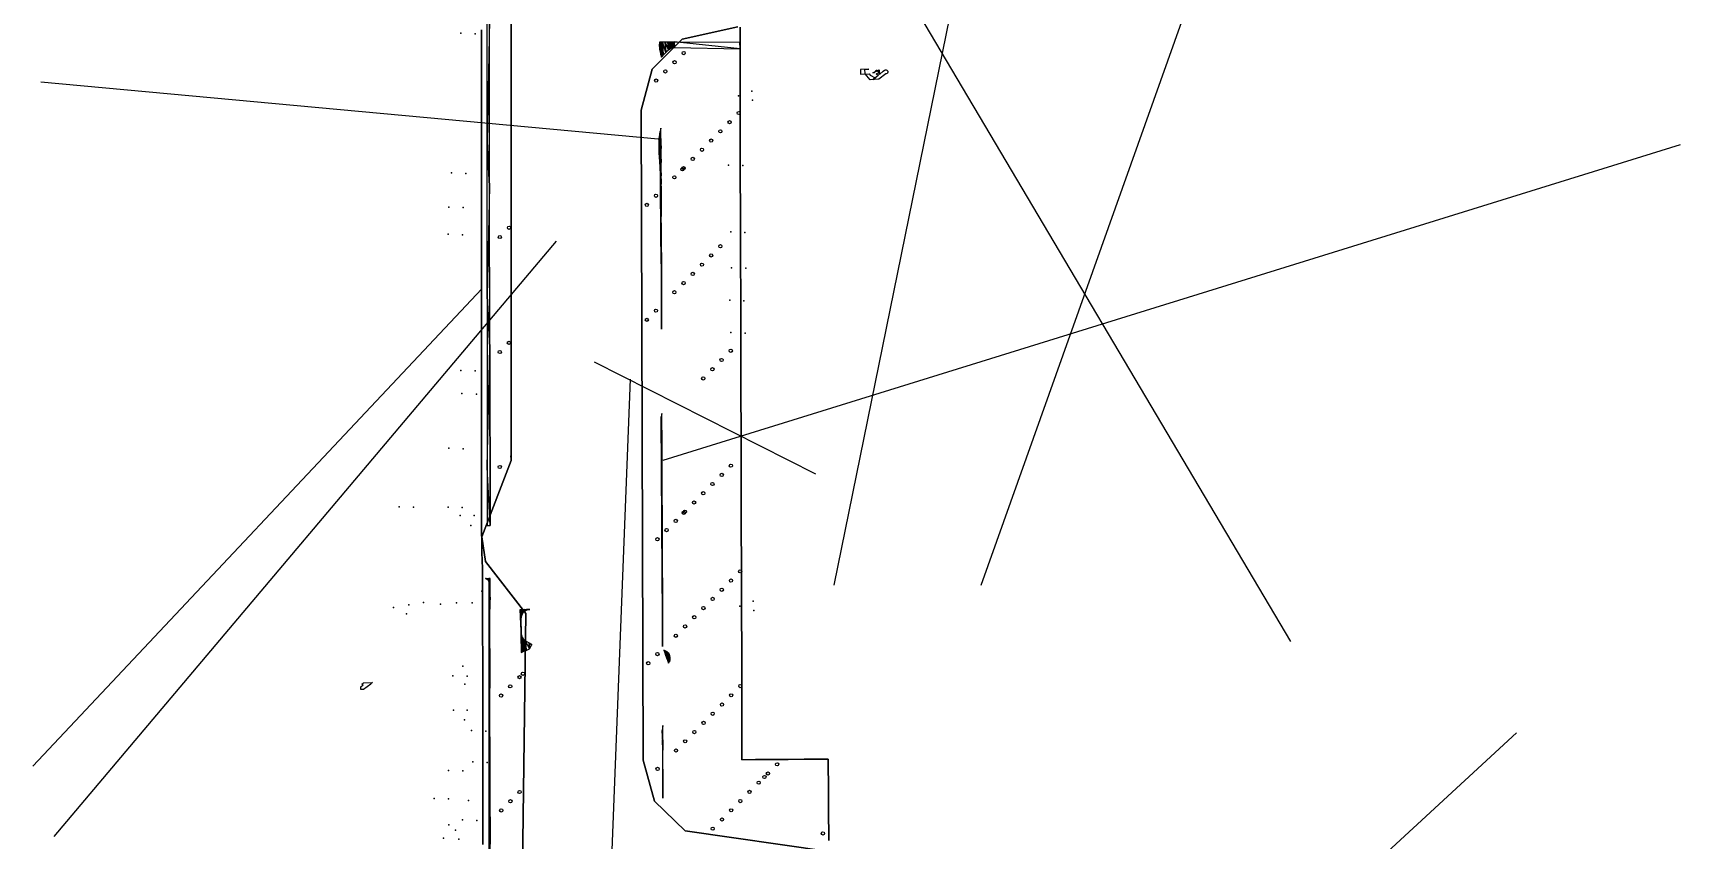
# Model space of a CAD drawing. Header units: metres. Extents: x 4 to 261, y 19 to 641.
# Drawn here: x 58.1 to 260.8, y 387.6 to 486.9 of the extents above; entities that cross this region are included whole.
import ezdxf

# ---------------------------------------------------------------- set-up
doc = ezdxf.new("R2010")
doc.units = ezdxf.units.M
for name, color, linetype in [('BOUNDARY', 7, 'Continuous'), ('BUILDING', 7, 'Continuous'), ('ELECTR_CABLE', 7, 'Continuous'), ('ELECTR_CABLE_COMM', 7, 'Continuous'), ('HEAT', 7, 'Continuous'), ('ROAD', 7, 'Continuous'), ('SEWER', 7, 'Continuous'), ('SIDEWALK_PATH', 7, 'Continuous'), ('TREE', 7, 'Continuous'), ('WATER_PIPELINE', 7, 'Continuous')]:
    doc.layers.add(name, color=color, linetype=linetype)

# ---------------------------------------------------------------- blocks, each defined once
blk = doc.blocks.new('СПИРЕЯ_СЕРАЯ')
blk.add_circle((0, 0), 0.2)
blk = doc.blocks.new('ДЕРЕН_FLAVIRAMEA')
blk.add_circle((0, 0), 0.2)
blk = doc.blocks.new('ДЕРЕН_SIBIRICA')
blk.add_circle((0, 0), 0.2)
blk = doc.blocks.new('BEREZA')
blk.add_circle((0, 0), 0.2)
blk = doc.blocks.new('МИСКАНТУС_КИТАЙСКИЙ')
blk.add_circle((0, 0), 0.2)

msp = doc.modelspace()

# ---------------------------------------------------------------- linework, layer by layer
at = {"layer": 'BOUNDARY'}
for points in [[(113.3, 487.24), (113.3, 486.81), (113.3, 485.81), (113.3, 483.82), (113.3, 482.82), (113.3, 480.82), (113.3, 479.82), (113.3, 477.84), (113.3, 476.84), (113.3, 474.84), (113.3, 473.85), (113.3, 471.85), (113.3, 470.85), (113.3, 469.22), (113.3, 469.22), (113.3, 468.85), (113.3, 467.86), (113.3, 465.86), (113.3, 464.86), (113.3, 462.86), (113.3, 461.88), (113.3, 459.87), (113.3, 458.87), (113.29, 456.87), (113.29, 455.89), (113.29, 453.89), (113.29, 452.89), (113.29, 450.9), (113.29, 449.9), (113.29, 447.9), (113.29, 446.9), (113.29, 444.91), (113.29, 443.91), (113.29, 441.91), (113.29, 440.91), (113.29, 438.93), (113.29, 437.92), (113.29, 435.92), (113.29, 434.92), (113.29, 432.94), (113.29, 431.94), (113.29, 429.94), (113.29, 428.94), (113.29, 426.95), (113.29, 425.95), (113.33, 423.95), (113.36, 422.95), (113.41, 420.96), (113.44, 419.96), (113.44, 419.83), (113.44, 419.83), (113.44, 417.96), (113.44, 416.98), (113.44, 414.98), (113.44, 413.97), (113.44, 411.97), (113.45, 410.99), (113.45, 408.99), (113.45, 407.99), (113.45, 405.99), (113.45, 405), (113.45, 403), (113.45, 402), (113.45, 400), (113.45, 399.01), (113.47, 397.01), (113.47, 396.01), (113.47, 394.03), (113.47, 393.03), (113.47, 391.02), (113.47, 390.02), (113.47, 388.04), (113.47, 387.04)], [(156.04, 387.5), (156.04, 388.5), (156.02, 390.5), (156.02, 391.49), (156.01, 393.49), (156.01, 394.49), (155.99, 396.49), (155.99, 397.48), (155.99, 397.52), (155.99, 397.52), (154.02, 397.51), (153.02, 397.51), (151.03, 397.49), (150.03, 397.49), (148.03, 397.48), (147.03, 397.48), (145.36, 397.46), (145.36, 397.46), (145.36, 397.79), (145.36, 398.79), (145.36, 400.78), (145.36, 401.78), (145.34, 403.78), (145.34, 404.78), (145.34, 406.76), (145.34, 407.76), (145.33, 409.76), (145.33, 410.76), (145.33, 412.75), (145.31, 413.75), (145.31, 415.75), (145.31, 416.74), (145.3, 418.74), (145.3, 419.74), (145.3, 421.74), (145.3, 422.72), (145.28, 424.73), (145.28, 425.73), (145.28, 427.73), (145.28, 428.71), (145.27, 430.71), (145.27, 431.71), (145.27, 433.71), (145.27, 434.7), (145.25, 436.7), (145.25, 437.7), (145.25, 439.69), (145.24, 440.69), (145.24, 442.69), (145.24, 443.69), (145.22, 445.67), (145.22, 446.67), (145.22, 448.68), (145.22, 449.68), (145.21, 451.66), (145.21, 452.66), (145.21, 454.66), (145.21, 455.66), (145.19, 457.65), (145.19, 458.65), (145.19, 460.65), (145.18, 461.65), (145.18, 463.64), (145.18, 464.64), (145.18, 466.64), (145.16, 467.64), (145.16, 469.62), (145.16, 470.63), (145.15, 472.63), (145.15, 473.63), (145.15, 475.61), (145.15, 476.61), (145.14, 478.61), (145.14, 479.61), (145.14, 481.6), (145.14, 482.6), (145.12, 484.6), (145.12, 485.59), (145.12, 485.74), (145.12, 485.74), (145.12, 487.59)]]:
    msp.add_lwpolyline(points, dxfattribs=at)
at = {"layer": 'BUILDING'}
for points in [[(162.2, 481.17), (161.16, 481.11), (160.51, 481.84), (160.48, 482.39), (160.99, 482.42), (159.95, 482.36), (159.96, 481.81), (161.01, 481.85), (161.13, 481.66), (161.74, 481.33), (161.5, 481.12), (162.17, 481.72), (161.98, 481.82), (161.92, 481.87), (161.92, 481.87), (161.87, 481.82), (161.87, 481.82), (161.92, 481.78), (161.92, 481.78), (161.98, 481.79), (161.98, 481.79), (162.07, 481.84), (162.07, 481.84), (162.11, 481.87), (162.11, 481.87), (162.17, 481.96), (162.17, 481.96), (162.16, 482.08), (162.16, 482.08), (162.1, 482.2), (162.1, 482.2), (162.01, 482.23), (162.01, 482.23), (161.9, 482.23), (161.9, 482.23), (161.8, 482.18), (161.8, 482.18), (161.75, 482.14), (161.75, 482.14), (161.71, 482.05), (161.71, 482.05), (161.62, 481.97), (161.62, 481.97), (161.47, 481.96), (162.25, 482.32), (162.28, 481.76), (162.28, 481.76), (162.75, 482.18), (162.75, 482.18), (162.9, 482.27), (162.9, 482.27), (163.01, 482.32), (163.01, 482.32), (163.1, 482.32), (163.1, 482.32), (163.2, 482.29), (163.2, 482.29), (163.25, 482.26), (163.25, 482.26), (163.31, 482.17), (163.31, 482.17), (163.32, 482.02), (163.32, 482.02), (163.28, 481.93), (163.28, 481.93), (163.22, 481.88), (163.22, 481.88), (163.13, 481.84), (163.13, 481.84), (163.07, 481.84)], [(98.73, 406.67), (98.58, 406.75), (98.62, 406.78), (98.68, 406.82), (98.73, 406.91), (98.83, 406.91), (99.88, 406.97), (99.73, 406.84), (99.68, 406.76), (98.76, 406.11), (98.45, 406.09), (98.45, 406.42)]]:
    msp.add_lwpolyline(points, close=True, dxfattribs=at)
at = {"layer": 'ELECTR_CABLE'}
msp.add_line((240.68, 400.77), (144.39, 312.02), dxfattribs=at)
at = {"layer": 'ELECTR_CABLE_COMM'}
for p, q in [((260.82, 473.12), (135.61, 434.28)), ((60.69, 388), (122.55, 461.24)), ((113.36, 455.37), (58.09, 396.68))]:
    msp.add_line(p, q, dxfattribs=at)
at = {"layer": 'GROUND'}
for points in [[(116.94, 498.58), (116.97, 434.28), (113.35, 424.86), (113.79, 421.85), (118.76, 415.45), (118.2, 371.87)], [(113.47, 387.04), (113.47, 388.04), (113.47, 390.02), (113.47, 391.02), (113.47, 393.03), (113.47, 394.03), (113.47, 396.01), (113.47, 397.01), (113.45, 399.01), (113.45, 400), (113.45, 402), (113.45, 403), (113.45, 405), (113.45, 405.99), (113.45, 407.99), (113.45, 408.99), (113.45, 410.99), (113.44, 411.97), (113.44, 413.97), (113.44, 414.98), (113.44, 416.98), (113.44, 417.96), (113.44, 419.83), (113.44, 419.96), (113.41, 420.96), (113.36, 422.95), (113.33, 423.95), (113.29, 425.95), (113.29, 426.95), (113.29, 428.94), (113.29, 429.94), (113.29, 431.94), (113.29, 432.94), (113.29, 434.92), (113.29, 435.92), (113.29, 437.92), (113.29, 438.93), (113.29, 440.91), (113.29, 441.91), (113.29, 443.91), (113.29, 444.91), (113.29, 446.9), (113.29, 447.9), (113.29, 449.9), (113.29, 450.9), (113.29, 452.89), (113.29, 453.89), (113.29, 455.89), (113.29, 456.87), (113.3, 458.87), (113.3, 459.87), (113.3, 461.88), (113.3, 462.86), (113.3, 464.86), (113.3, 465.86), (113.3, 467.86), (113.3, 468.85), (113.3, 469.22), (113.3, 470.85), (113.3, 471.85), (113.3, 473.85), (113.3, 474.84), (113.3, 476.84), (113.3, 477.84), (113.3, 479.82), (113.3, 480.82), (113.3, 482.82), (113.3, 483.82), (113.3, 485.81), (113.3, 486.81), (113.3, 487.24)], [(156.04, 386.15), (138.35, 388.69), (134.6, 392.35), (133.22, 397.39), (132.97, 477.37), (134.31, 482.41), (138.01, 486.09), (144.85, 487.62)], [(145.12, 487.59), (145.12, 485.74), (145.12, 485.59), (145.12, 484.6), (145.14, 482.6), (145.14, 481.6), (145.14, 479.61), (145.14, 478.61), (145.15, 476.61), (145.15, 475.61), (145.15, 473.63), (145.15, 472.63), (145.16, 470.63), (145.16, 469.62), (145.16, 467.64), (145.18, 466.64), (145.18, 464.64), (145.18, 463.64), (145.18, 461.65), (145.19, 460.65), (145.19, 458.65), (145.19, 457.65), (145.21, 455.66), (145.21, 454.66), (145.21, 452.66), (145.21, 451.66), (145.22, 449.68), (145.22, 448.68), (145.22, 446.67), (145.22, 445.67), (145.24, 443.69), (145.24, 442.69), (145.24, 440.69), (145.25, 439.69), (145.25, 437.7), (145.25, 436.7), (145.27, 434.7), (145.27, 433.71), (145.27, 431.71), (145.27, 430.71), (145.28, 428.71), (145.28, 427.73), (145.28, 425.73), (145.28, 424.73), (145.3, 422.72), (145.3, 421.74), (145.3, 419.74), (145.3, 418.74), (145.31, 416.74), (145.31, 415.75), (145.31, 413.75), (145.33, 412.75), (145.33, 410.76), (145.33, 409.76), (145.34, 407.76), (145.34, 406.76), (145.34, 404.78), (145.34, 403.78), (145.36, 401.78), (145.36, 400.78), (145.36, 398.79), (145.36, 397.79), (145.36, 397.46), (147.03, 397.48), (148.03, 397.48), (150.03, 397.49), (151.03, 397.49), (153.02, 397.51), (154.02, 397.51), (155.99, 397.52), (155.99, 397.48), (155.99, 396.49), (156.01, 394.49), (156.01, 393.49), (156.02, 391.49), (156.02, 390.5), (156.04, 388.5), (156.04, 387.5)]]:
    msp.add_lwpolyline(points, dxfattribs=at)
at = {"layer": 'HEAT'}
msp.add_line((59.06, 480.87), (135.05, 473.83), dxfattribs=at)
at = {"layer": 'ROAD'}
for points in [[(118.2, 371.87), (118.76, 415.45), (113.79, 421.85), (113.35, 424.86), (116.97, 434.28), (116.94, 498.58)], [(144.85, 487.62), (138.01, 486.09), (134.31, 482.41), (132.97, 477.37), (133.22, 397.39), (134.6, 392.35), (138.35, 388.69), (156.04, 386.15)]]:
    msp.add_lwpolyline(points, dxfattribs=at)
msp.add_lwpolyline([(116.85, 434.77), (116.85, 434.77), (116.94, 434.77)], close=True, dxfattribs=at)
at = {"layer": 'SEWER'}
for p, q in [((156.69, 418.92), (176.44, 515.68)), ((208.72, 514.2), (174.76, 418.88)), ((126.34, 307.09), (131.64, 444.29))]:
    msp.add_line(p, q, dxfattribs=at)
at = {"layer": 'SIDEWALK_PATH'}
for points in [[(114, 493.86), (114.27, 488.44), (114.27, 488.44), (114, 473.52), (114, 473.52), (114, 493.86), (114.27, 488.44), (114, 473.52), (114, 473.52), (114.27, 468), (114.27, 468), (114.27, 488.44)], [(135.3, 484.62), (135.25, 485.78), (135.25, 485.78), (135.22, 485.48), (135.22, 485.48), (135.3, 484.62)], [(135.3, 484.62), (135.25, 484.85), (135.25, 484.85), (135.22, 485.48), (135.22, 485.48), (135.3, 484.62), (135.25, 484.85), (135.22, 485.48), (135.22, 485.48), (135.22, 485.45), (135.22, 485.45), (135.25, 484.85)], [(135.31, 485.78), (135.38, 484.18), (135.38, 484.18), (135.25, 485.78), (135.25, 485.78), (135.31, 485.78), (135.38, 484.18), (135.25, 485.78), (135.25, 485.78), (135.3, 484.62), (135.3, 484.62), (135.38, 484.18)], [(135.37, 485.78), (135.47, 483.87), (135.47, 483.87), (135.31, 485.78), (135.31, 485.78), (135.37, 485.78), (135.47, 483.87), (135.31, 485.78), (135.31, 485.78), (135.38, 484.18), (135.38, 484.18), (135.47, 483.87)], [(135.47, 485.78), (135.56, 484.02), (135.56, 484.02), (135.37, 485.78), (135.37, 485.78), (135.47, 485.78), (135.56, 484.02), (135.37, 485.78), (135.37, 485.78), (135.47, 483.87), (135.47, 483.87), (135.56, 484.02)], [(135.59, 485.78), (135.67, 484.14), (135.67, 484.14), (135.47, 485.78), (135.47, 485.78), (135.59, 485.78), (135.67, 484.14), (135.47, 485.78), (135.47, 485.78), (135.56, 484.02), (135.56, 484.02), (135.67, 484.14)], [(135.91, 485.78), (135.98, 484.45), (135.98, 484.45), (135.59, 485.78), (135.59, 485.78), (135.91, 485.78), (135.98, 484.45), (135.59, 485.78), (135.59, 485.78), (135.67, 484.14), (135.67, 484.14), (135.98, 484.45)], [(135.92, 485.78), (136, 484.47), (136, 484.47), (135.91, 485.78), (135.91, 485.78), (135.92, 485.78), (136, 484.47), (135.91, 485.78), (135.91, 485.78), (135.98, 484.45), (135.98, 484.45), (136, 484.47)], [(136.25, 485.78), (136.3, 484.77), (136.3, 484.77), (135.92, 485.78), (135.92, 485.78), (136.25, 485.78), (136.3, 484.77), (135.92, 485.78), (135.92, 485.78), (136, 484.47), (136, 484.47), (136.3, 484.77)], [(136.39, 485.78), (136.43, 484.87), (136.43, 484.87), (136.25, 485.78), (136.25, 485.78), (136.39, 485.78), (136.43, 484.87), (136.25, 485.78), (136.25, 485.78), (136.3, 484.77), (136.3, 484.77), (136.43, 484.87)], [(136.52, 485.78), (136.56, 484.96), (136.56, 484.96), (136.39, 485.78), (136.39, 485.78), (136.52, 485.78), (136.56, 484.96), (136.39, 485.78), (136.39, 485.78), (136.43, 484.87), (136.43, 484.87), (136.56, 484.96)], [(136.68, 485.78), (136.73, 485.02), (136.73, 485.02), (136.52, 485.78), (136.52, 485.78), (136.68, 485.78), (136.73, 485.02), (136.52, 485.78), (136.52, 485.78), (136.56, 484.96), (136.56, 484.96), (136.73, 485.02)], [(136.85, 485.78), (136.88, 485.05), (136.88, 485.05), (136.68, 485.78), (136.68, 485.78), (136.85, 485.78), (136.88, 485.05), (136.68, 485.78), (136.68, 485.78), (136.73, 485.02), (136.73, 485.02), (136.88, 485.05)], [(137.01, 485.78), (137.06, 485.06), (137.06, 485.06), (136.85, 485.78), (136.85, 485.78), (137.01, 485.78), (137.06, 485.06), (136.85, 485.78), (136.85, 485.78), (136.88, 485.05), (136.88, 485.05), (137.06, 485.06)], [(145.08, 485.74), (145.12, 484.93), (145.12, 484.93), (137.01, 485.78), (137.01, 485.78), (145.08, 485.74), (145.12, 484.93), (137.01, 485.78), (137.01, 485.78), (137.06, 485.06), (137.06, 485.06), (145.12, 484.93)], [(145.12, 485.74), (145.08, 485.74), (145.08, 485.74), (145.12, 484.93), (145.12, 484.93), (145.12, 485.74)], [(135.3, 474.76), (135.4, 472.64), (135.4, 472.64), (135.24, 474.37), (135.24, 474.37), (135.3, 474.76), (135.4, 472.64), (135.24, 474.37), (135.24, 474.37), (135.4, 470.91), (135.4, 470.91), (135.4, 472.64)], [(135.38, 475.15), (135.3, 474.76), (135.3, 474.76), (135.4, 472.64), (135.4, 472.64), (135.38, 475.15)], [(114, 473.52), (114.27, 468), (114.27, 468), (114, 454.53), (114, 454.53), (114, 473.52), (114.27, 468), (114, 454.53), (114, 454.53), (114.32, 448.18), (114.32, 448.18), (114.27, 468)], [(135.16, 473.45), (135.31, 470.22), (135.31, 470.22), (135.15, 473.12), (135.15, 473.12), (135.16, 473.45), (135.31, 470.22), (135.15, 473.12), (135.15, 473.12), (135.24, 471.21), (135.24, 471.21), (135.31, 470.22)], [(135.15, 473.12), (135.24, 471.21), (135.24, 471.21), (135.15, 473.01), (135.15, 473.01), (135.15, 473.12), (135.24, 471.21), (135.15, 473.01), (135.15, 473.01), (135.22, 471.33), (135.22, 471.33), (135.24, 471.21)], [(135.15, 473.01), (135.22, 471.33), (135.22, 471.33), (135.15, 472.6), (135.15, 472.6), (135.15, 473.01), (135.22, 471.33), (135.15, 472.6), (135.15, 472.6), (135.18, 471.85), (135.18, 471.85), (135.22, 471.33)], [(135.15, 472.6), (135.15, 472.58), (135.15, 472.58), (135.18, 471.85), (135.18, 471.85), (135.15, 472.6), (135.15, 472.58), (135.18, 471.85), (135.18, 471.85), (135.15, 472.58), (135.18, 471.85), (135.15, 472.58), (135.15, 472.58), (135.15, 472.25), (135.15, 472.25), (135.18, 471.85)], [(135.18, 473.87), (135.41, 469.3), (135.41, 469.3), (135.16, 473.57), (135.16, 473.57), (135.18, 473.87), (135.41, 469.3), (135.16, 473.57), (135.16, 473.57), (135.41, 468.49), (135.41, 468.49), (135.41, 469.3)], [(135.16, 473.57), (135.41, 468.49), (135.41, 468.49), (135.16, 473.45), (135.16, 473.45), (135.16, 473.57), (135.41, 468.49), (135.16, 473.45), (135.16, 473.45), (135.41, 468.25), (135.41, 468.25), (135.41, 468.49)], [(135.24, 474.37), (135.4, 470.91), (135.4, 470.91), (135.18, 473.87), (135.18, 473.87), (135.24, 474.37), (135.4, 470.91), (135.18, 473.87), (135.18, 473.87), (135.41, 469.3), (135.41, 469.3), (135.4, 470.91)], [(135.31, 470.22), (135.41, 468.25), (135.41, 468.25), (135.32, 469.49), (135.32, 469.49), (135.31, 470.22), (135.41, 468.25), (135.32, 469.49), (135.32, 469.49), (135.41, 467.56), (135.41, 467.56), (135.41, 468.25)], [(135.32, 469.49), (135.41, 467.56), (135.41, 467.56), (135.37, 460.93), (135.37, 460.93), (135.32, 469.49), (135.41, 467.56), (135.37, 460.93), (135.37, 460.93), (135.44, 459.53), (135.44, 459.53), (135.41, 467.56)], [(135.44, 459.53), (135.37, 460.93), (135.37, 460.93), (135.44, 450.92), (135.44, 450.92), (135.44, 459.53)], [(135.44, 459.53), (135.46, 450.42), (135.46, 450.42), (135.44, 450.92), (135.44, 450.92), (135.44, 459.53), (135.46, 450.42), (135.44, 450.92), (135.44, 450.92), (135.44, 450.48), (135.44, 450.48), (135.46, 450.42)], [(114.32, 448.18), (114, 454.53), (114, 454.53), (114, 433.46), (114, 433.46), (114.32, 448.18)], [(114.32, 448.18), (114.36, 426.28), (114.36, 426.28), (114, 433.46), (114, 433.46), (114.32, 448.18), (114.36, 426.28), (114, 433.46), (114, 433.46), (114, 426.25), (114, 426.25), (114.36, 426.28)], [(135.49, 440.06), (135.4, 439.63), (135.4, 439.63), (135.5, 437.48), (135.5, 437.48), (135.49, 440.06)], [(135.4, 439.63), (135.5, 437.48), (135.5, 437.48), (135.55, 420.17), (135.55, 420.17), (135.4, 439.63), (135.5, 437.48), (135.55, 420.17), (135.55, 420.17), (135.58, 419.56), (135.58, 419.56), (135.5, 437.48)], [(113.79, 419.74), (113.79, 419.74), (113.79, 419.74), (113.88, 419.71), (113.88, 419.71), (113.79, 419.74), (113.79, 419.74), (113.88, 419.71), (113.88, 419.71), (113.88, 419.74), (113.88, 419.74), (113.79, 419.74)], [(113.97, 419.74), (113.97, 419.66), (113.97, 419.66), (113.88, 419.74), (113.88, 419.74), (113.97, 419.74), (113.97, 419.66), (113.88, 419.74), (113.88, 419.74), (113.88, 419.71), (113.88, 419.71), (113.97, 419.66)], [(114.05, 419.74), (114.05, 419.62), (114.05, 419.62), (113.97, 419.74), (113.97, 419.74), (114.05, 419.74), (114.05, 419.62), (113.97, 419.74), (113.97, 419.74), (113.97, 419.66), (113.97, 419.66), (114.05, 419.62)], [(114.11, 419.74), (114.11, 419.56), (114.11, 419.56), (114.05, 419.74), (114.05, 419.74), (114.11, 419.74), (114.11, 419.56), (114.05, 419.74), (114.05, 419.74), (114.05, 419.62), (114.05, 419.62), (114.11, 419.56)], [(114.15, 419.74), (114.17, 419.48), (114.17, 419.48), (114.11, 419.74), (114.11, 419.74), (114.15, 419.74), (114.17, 419.48), (114.11, 419.74), (114.11, 419.74), (114.11, 419.56), (114.11, 419.56), (114.17, 419.48)], [(114.18, 419.74), (114.2, 419.39), (114.2, 419.39), (114.15, 419.74), (114.15, 419.74), (114.18, 419.74), (114.2, 419.39), (114.15, 419.74), (114.15, 419.74), (114.17, 419.48), (114.17, 419.48), (114.2, 419.39)], [(114.21, 419.74), (114.23, 419.31), (114.23, 419.31), (114.18, 419.74), (114.18, 419.74), (114.21, 419.74), (114.23, 419.31), (114.18, 419.74), (114.18, 419.74), (114.2, 419.39), (114.2, 419.39), (114.23, 419.31)], [(114.35, 419.74), (114.21, 419.74), (114.21, 419.74), (114.35, 417.11), (114.35, 417.11), (114.35, 419.74)], [(114.21, 419.74), (114.23, 419.22), (114.23, 419.22), (114.21, 419.74), (114.23, 419.22), (114.21, 419.74), (114.21, 419.74), (114.23, 419.31), (114.23, 419.31), (114.23, 419.22)], [(135.55, 420.17), (135.58, 419.56), (135.58, 419.56), (135.56, 415.6), (135.56, 415.6), (135.55, 420.17), (135.58, 419.56), (135.56, 415.6), (135.56, 415.6), (135.59, 415.18), (135.59, 415.18), (135.58, 419.56)], [(114.23, 419.22), (114.35, 417.11), (114.35, 417.11), (114.23, 419.14), (114.23, 419.14), (114.23, 419.22), (114.35, 417.11), (114.23, 419.14), (114.23, 419.14), (114.33, 417.04), (114.33, 417.04), (114.35, 417.11)], [(114.23, 419.14), (114.33, 417.04), (114.33, 417.04), (114.23, 412.66), (114.23, 412.66), (114.23, 419.14), (114.33, 417.04), (114.23, 412.66), (114.23, 412.66), (114.33, 410.67), (114.33, 410.67), (114.33, 417.04)], [(118.15, 415.93), (118.2, 414.9), (118.2, 414.9), (118.08, 415.93), (118.08, 415.93), (118.15, 415.93), (118.2, 414.9), (118.08, 415.93), (118.08, 415.93), (118.2, 413.48), (118.2, 413.48), (118.2, 414.9)], [(118.08, 415.93), (118.2, 413.48), (118.2, 413.48), (118.11, 415.02), (118.11, 415.02), (118.08, 415.93), (118.2, 413.48), (118.11, 415.02), (118.11, 415.02), (118.2, 412.99), (118.2, 412.99), (118.2, 413.48)], [(118.18, 415.93), (118.23, 415.11), (118.23, 415.11), (118.15, 415.93), (118.15, 415.93), (118.18, 415.93), (118.23, 415.11), (118.15, 415.93), (118.15, 415.93), (118.2, 414.9), (118.2, 414.9), (118.23, 415.11)], [(118.24, 415.93), (118.29, 415.3), (118.29, 415.3), (118.18, 415.93), (118.18, 415.93), (118.24, 415.93), (118.29, 415.3), (118.18, 415.93), (118.18, 415.93), (118.23, 415.11), (118.23, 415.11), (118.29, 415.3)], [(118.35, 415.93), (118.38, 415.48), (118.38, 415.48), (118.24, 415.93), (118.24, 415.93), (118.35, 415.93), (118.38, 415.48), (118.24, 415.93), (118.24, 415.93), (118.29, 415.3), (118.29, 415.3), (118.38, 415.48)], [(118.5, 415.95), (118.51, 415.63), (118.51, 415.63), (118.35, 415.93), (118.35, 415.93), (118.5, 415.95), (118.51, 415.63), (118.35, 415.93), (118.35, 415.93), (118.38, 415.48), (118.38, 415.48), (118.51, 415.63)], [(118.65, 415.95), (118.66, 415.77), (118.66, 415.77), (118.5, 415.95), (118.5, 415.95), (118.65, 415.95), (118.66, 415.77), (118.5, 415.95), (118.5, 415.95), (118.51, 415.63), (118.51, 415.63), (118.66, 415.77)], [(118.84, 415.95), (118.84, 415.87), (118.84, 415.87), (118.65, 415.95), (118.65, 415.95), (118.84, 415.95), (118.84, 415.87), (118.65, 415.95), (118.65, 415.95), (118.66, 415.77), (118.66, 415.77), (118.84, 415.87)], [(119.03, 415.95), (119.03, 415.93), (119.03, 415.93), (118.84, 415.95), (118.84, 415.95), (119.03, 415.95), (119.03, 415.93), (118.84, 415.95), (118.84, 415.95), (118.84, 415.87), (118.84, 415.87), (119.03, 415.93)], [(119.24, 415.95), (119.03, 415.95), (119.03, 415.95), (119.03, 415.93), (119.03, 415.93), (119.24, 415.95)], [(135.59, 415.18), (135.56, 415.6), (135.56, 415.6), (135.59, 411.38), (135.59, 411.38), (135.59, 415.18)], [(118.32, 410.7), (118.11, 415.02), (118.11, 415.02), (118.2, 410.66), (118.2, 410.66), (118.32, 410.7)], [(114.23, 412.66), (114.33, 410.67), (114.33, 410.67), (114.23, 392.95), (114.23, 392.95), (114.23, 412.66), (114.33, 410.67), (114.23, 392.95), (114.23, 392.95), (114.38, 389.93), (114.38, 389.93), (114.33, 410.67)], [(118.2, 412.99), (118.2, 412.99), (118.2, 412.99), (118.32, 410.7), (118.32, 410.7), (118.2, 412.99), (118.2, 412.99), (118.32, 410.7), (118.32, 410.7), (118.21, 412.81), (118.21, 412.81), (118.2, 412.99)], [(118.27, 412.63), (118.36, 410.73), (118.36, 410.73), (118.21, 412.81), (118.21, 412.81), (118.27, 412.63), (118.36, 410.73), (118.21, 412.81), (118.21, 412.81), (118.32, 410.7), (118.32, 410.7), (118.36, 410.73)], [(118.35, 412.47), (118.42, 410.76), (118.42, 410.76), (118.27, 412.63), (118.27, 412.63), (118.35, 412.47), (118.42, 410.76), (118.27, 412.63), (118.27, 412.63), (118.36, 410.73), (118.36, 410.73), (118.42, 410.76)], [(118.45, 412.32), (118.53, 410.79), (118.53, 410.79), (118.35, 412.47), (118.35, 412.47), (118.45, 412.32), (118.53, 410.79), (118.35, 412.47), (118.35, 412.47), (118.42, 410.76), (118.42, 410.76), (118.53, 410.79)], [(118.57, 412.2), (118.65, 410.85), (118.65, 410.85), (118.45, 412.32), (118.45, 412.32), (118.57, 412.2), (118.65, 410.85), (118.45, 412.32), (118.45, 412.32), (118.53, 410.79), (118.53, 410.79), (118.65, 410.85)], [(118.72, 412.09), (118.78, 410.91), (118.78, 410.91), (118.57, 412.2), (118.57, 412.2), (118.72, 412.09), (118.78, 410.91), (118.57, 412.2), (118.57, 412.2), (118.65, 410.85), (118.65, 410.85), (118.78, 410.91)], [(119.17, 411.84), (119.2, 411.11), (119.2, 411.11), (118.72, 412.09), (118.72, 412.09), (119.17, 411.84), (119.2, 411.11), (118.72, 412.09), (118.72, 412.09), (118.78, 410.91), (118.78, 410.91), (119.2, 411.11)], [(119.45, 411.68), (119.45, 411.54), (119.45, 411.54), (119.17, 411.84), (119.17, 411.84), (119.45, 411.68), (119.45, 411.54), (119.17, 411.84), (119.17, 411.84), (119.2, 411.11), (119.2, 411.11), (119.45, 411.54)], [(119.51, 411.63), (119.45, 411.68), (119.45, 411.68), (119.45, 411.54), (119.45, 411.54), (119.51, 411.63)], [(136.13, 409.93), (135.95, 410.41), (135.95, 410.41), (135.92, 410.87), (135.92, 410.87), (136.13, 409.93), (135.95, 410.41), (135.92, 410.87), (135.92, 410.87), (135.74, 410.94), (135.74, 410.94), (135.95, 410.41)], [(136.13, 409.93), (136.09, 410.76), (136.09, 410.76), (135.92, 410.87), (135.92, 410.87), (136.13, 409.93)], [(136.1, 410.76), (136.13, 409.91), (136.13, 409.91), (136.09, 410.76), (136.09, 410.76), (136.1, 410.76), (136.13, 409.91), (136.09, 410.76), (136.09, 410.76), (136.13, 409.93), (136.13, 409.93), (136.13, 409.91)], [(136.25, 410.63), (136.31, 409.39), (136.31, 409.39), (136.1, 410.76), (136.1, 410.76), (136.25, 410.63), (136.31, 409.39), (136.1, 410.76), (136.1, 410.76), (136.13, 409.91), (136.13, 409.91), (136.31, 409.39)], [(136.27, 410.6), (136.33, 409.33), (136.33, 409.33), (136.25, 410.63), (136.25, 410.63), (136.27, 410.6), (136.33, 409.33), (136.25, 410.63), (136.25, 410.63), (136.31, 409.39), (136.31, 409.39), (136.33, 409.33)], [(136.37, 410.47), (136.42, 409.48), (136.42, 409.48), (136.27, 410.6), (136.27, 410.6), (136.37, 410.47), (136.42, 409.48), (136.27, 410.6), (136.27, 410.6), (136.33, 409.33), (136.33, 409.33), (136.42, 409.48)], [(136.39, 410.44), (136.43, 409.5), (136.43, 409.5), (136.37, 410.47), (136.37, 410.47), (136.39, 410.44), (136.43, 409.5), (136.37, 410.47), (136.37, 410.47), (136.42, 409.48), (136.42, 409.48), (136.43, 409.5)], [(136.44, 410.29), (136.47, 409.67), (136.47, 409.67), (136.39, 410.44), (136.39, 410.44), (136.44, 410.29), (136.47, 409.67), (136.39, 410.44), (136.39, 410.44), (136.43, 409.5), (136.43, 409.5), (136.47, 409.67)], [(136.46, 410.24), (136.49, 409.69), (136.49, 409.69), (136.44, 410.29), (136.44, 410.29), (136.46, 410.24), (136.49, 409.69), (136.44, 410.29), (136.44, 410.29), (136.47, 409.67), (136.47, 409.67), (136.49, 409.69)], [(136.5, 410.09), (136.5, 409.87), (136.5, 409.87), (136.46, 410.24), (136.46, 410.24), (136.5, 410.09), (136.5, 409.87), (136.46, 410.24), (136.46, 410.24), (136.49, 409.69), (136.49, 409.69), (136.5, 409.87)], [(136.52, 409.88), (136.5, 410.09), (136.5, 410.09), (136.5, 409.87), (136.5, 409.87), (136.52, 409.88)], [(135.62, 401.67), (135.55, 401.03), (135.55, 401.03), (135.62, 399.57), (135.62, 399.57), (135.62, 401.67)], [(135.62, 399.57), (135.55, 401.03), (135.55, 401.03), (135.56, 399.89), (135.56, 399.89), (135.62, 399.57)], [(135.62, 399.57), (135.62, 398.63), (135.62, 398.63), (135.56, 399.89), (135.56, 399.89), (135.62, 399.57), (135.62, 398.63), (135.56, 399.89), (135.56, 399.89), (135.64, 392.71), (135.64, 392.71), (135.62, 398.63)], [(114.23, 392.95), (114.38, 389.93), (114.38, 389.93), (114.23, 372.54), (114.23, 372.54), (114.23, 392.95), (114.38, 389.93), (114.23, 372.54), (114.23, 372.54), (114.38, 369.42), (114.38, 369.42), (114.38, 389.93)]]:
    msp.add_lwpolyline(points, close=True, dxfattribs=at)
at = {"layer": 'TREE'}
for p in [(110.75, 486.83), (112.51, 486.76), (144.93, 479.13), (146.56, 479.71), (146.65, 478.59), (143.69, 470.61), (145.46, 470.54), (109.61, 469.64), (111.37, 469.57), (109.29, 465.44), (111.06, 465.38), (143.98, 462.38), (145.73, 462.3), (109.2, 462.1), (110.97, 462.03), (144.07, 457.98), (145.84, 457.91), (143.85, 453.98), (145.61, 453.91), (143.98, 450.02), (145.75, 449.95), (110.74, 445.35), (112.51, 445.28), (110.9, 442.49), (112.67, 442.43), (109.28, 435.77), (111.05, 435.71), (103.17, 428.58), (104.92, 428.51), (109.18, 428.53), (110.94, 428.47), (110.66, 427.52), (111.97, 426.27), (112.42, 427.5), (113.33, 418.18), (102.48, 416.2), (104.36, 416.49), (106.15, 416.8), (108.27, 416.59), (110.23, 416.76), (112.16, 416.74), (145.1, 416.35), (146.72, 416.97), (146.82, 415.8), (104.06, 415.42), (109.76, 407.79), (111.02, 408.98), (111.55, 407.74), (111.25, 406.74), (109.84, 403.56), (111.55, 403.56), (111.23, 402.36), (112.08, 401.04), (113.85, 400.98), (109.25, 396.13), (111.02, 396.07), (112.25, 397.19), (114, 397.13), (107.48, 392.7), (109.24, 392.63), (111.71, 392.45), (113.46, 392.38), (109.29, 389.43), (110.98, 390.04), (112.73, 389.97), (108.63, 387.81), (110.1, 388.8), (110.52, 387.69)]:
    msp.add_point(p, dxfattribs=at)
at = {"layer": 'WATER_PIPELINE'}
for p, q in [((212.93, 412.01), (158.29, 504.15)), ((127.16, 446.41), (154.42, 432.64))]:
    msp.add_line(p, q, dxfattribs=at)

# ---------------------------------------------------------------- block references
at = {"layer": 'BUSH'}
for name, p in [('МИСКАНТУС_КИТАЙСКИЙ', (138.19, 484.39)), ('МИСКАНТУС_КИТАЙСКИЙ', (137.06, 483.26)), ('МИСКАНТУС_КИТАЙСКИЙ', (134.8, 481)), ('МИСКАНТУС_КИТАЙСКИЙ', (135.93, 482.13)), ('ДЕРЕН_SIBIRICA', (144.96, 477.02)), ('ДЕРЕН_FLAVIRAMEA', (142.7, 474.76)), ('ДЕРЕН_SIBIRICA', (143.83, 475.89)), ('ДЕРЕН_FLAVIRAMEA', (140.44, 472.5)), ('ДЕРЕН_FLAVIRAMEA', (141.57, 473.63)), ('МИСКАНТУС_КИТАЙСКИЙ', (138.18, 470.23)), ('ДЕРЕН_FLAVIRAMEA', (139.31, 471.37)), ('МИСКАНТУС_КИТАЙСКИЙ', (137.04, 469.1)), ('МИСКАНТУС_КИТАЙСКИЙ', (134.78, 466.84)), ('МИСКАНТУС_КИТАЙСКИЙ', (133.65, 465.71)), ('СПИРЕЯ_СЕРАЯ', (116.7, 462.9)), ('СПИРЕЯ_СЕРАЯ', (115.56, 461.76)), ('ДЕРЕН_SIBIRICA', (142.7, 460.62)), ('ДЕРЕН_FLAVIRAMEA', (140.44, 458.36)), ('ДЕРЕН_SIBIRICA', (141.57, 459.49)), ('ДЕРЕН_FLAVIRAMEA', (138.18, 456.09)), ('ДЕРЕН_FLAVIRAMEA', (139.31, 457.22)), ('ДЕРЕН_FLAVIRAMEA', (137.04, 454.96)), ('МИСКАНТУС_КИТАЙСКИЙ', (134.78, 452.7)), ('МИСКАНТУС_КИТАЙСКИЙ', (133.65, 451.57)), ('СПИРЕЯ_СЕРАЯ', (116.68, 448.74)), ('СПИРЕЯ_СЕРАЯ', (115.55, 447.61)), ('ДЕРЕН_SIBIRICA', (142.85, 446.63)), ('ДЕРЕН_SIBIRICA', (143.98, 447.76)), ('ДЕРЕН_FLAVIRAMEA', (140.59, 444.36)), ('ДЕРЕН_SIBIRICA', (141.72, 445.49)), ('МИСКАНТУС_КИТАЙСКИЙ', (115.55, 433.47)), ('СПИРЕЯ_СЕРАЯ', (142.87, 432.5)), ('СПИРЕЯ_СЕРАЯ', (144, 433.63)), ('СПИРЕЯ_СЕРАЯ', (140.6, 430.24)), ('СПИРЕЯ_СЕРАЯ', (141.73, 431.37)), ('ДЕРЕН_SIBIRICA', (138.34, 427.97)), ('ДЕРЕН_SIBIRICA', (139.47, 429.1)), ('ДЕРЕН_SIBIRICA', (136.08, 425.71)), ('ДЕРЕН_SIBIRICA', (137.21, 426.84)), ('ДЕРЕН_FLAVIRAMEA', (134.95, 424.58)), ('МИСКАНТУС_КИТАЙСКИЙ', (144.01, 419.5)), ('МИСКАНТУС_КИТАЙСКИЙ', (145.14, 420.63)), ('МИСКАНТУС_КИТАЙСКИЙ', (142.88, 418.37)), ('СПИРЕЯ_СЕРАЯ', (140.62, 416.11)), ('МИСКАНТУС_КИТАЙСКИЙ', (141.75, 417.24)), ('СПИРЕЯ_СЕРАЯ', (138.36, 413.85)), ('СПИРЕЯ_СЕРАЯ', (139.49, 414.98)), ('СПИРЕЯ_СЕРАЯ', (137.22, 412.71)), ('ДЕРЕН_SIBIRICA', (133.83, 409.32)), ('СПИРЕЯ_СЕРАЯ', (134.96, 410.45)), ('ДЕРЕН_FLAVIRAMEA', (117.98, 407.61)), ('ДЕРЕН_FLAVIRAMEA', (115.71, 405.35)), ('ДЕРЕН_FLAVIRAMEA', (116.84, 406.48)), ('ДЕРЕН_FLAVIRAMEA', (144.03, 405.38)), ('ДЕРЕН_FLAVIRAMEA', (145.16, 406.51)), ('ДЕРЕН_FLAVIRAMEA', (142.9, 404.24)), ('МИСКАНТУС_КИТАЙСКИЙ', (140.63, 401.98)), ('ДЕРЕН_FLAVIRAMEA', (141.76, 403.11)), ('МИСКАНТУС_КИТАЙСКИЙ', (138.37, 399.72)), ('МИСКАНТУС_КИТАЙСКИЙ', (139.5, 400.85)), ('МИСКАНТУС_КИТАЙСКИЙ', (137.24, 398.59)), ('СПИРЕЯ_СЕРАЯ', (134.98, 396.32)), ('ДЕРЕН_SIBIRICA', (148.55, 395.76)), ('СПИРЕЯ_СЕРАЯ', (149.68, 396.89)), ('ДЕРЕН_SIBIRICA', (117.99, 393.48)), ('ДЕРЕН_SIBIRICA', (146.29, 393.5)), ('ДЕРЕН_SIBIRICA', (147.42, 394.63)), ('ДЕРЕН_SIBIRICA', (115.73, 391.22)), ('ДЕРЕН_SIBIRICA', (116.86, 392.35)), ('ДЕРЕН_FLAVIRAMEA', (144.03, 391.23)), ('ДЕРЕН_SIBIRICA', (145.16, 392.36)), ('ДЕРЕН_FLAVIRAMEA', (142.9, 390.1)), ('ДЕРЕН_FLAVIRAMEA', (141.76, 388.97)), ('СПИРЕЯ_СЕРАЯ', (155.33, 388.39))]:
    msp.add_blockref(name, p, dxfattribs=at)
at = {"layer": 'TREE'}
for p in [(138.03, 470.09), (138.2, 427.83), (118.4, 408.03), (148.13, 395.33)]:
    msp.add_blockref('BEREZA', p, dxfattribs=at)

doc.saveas('drawing.dxf')
